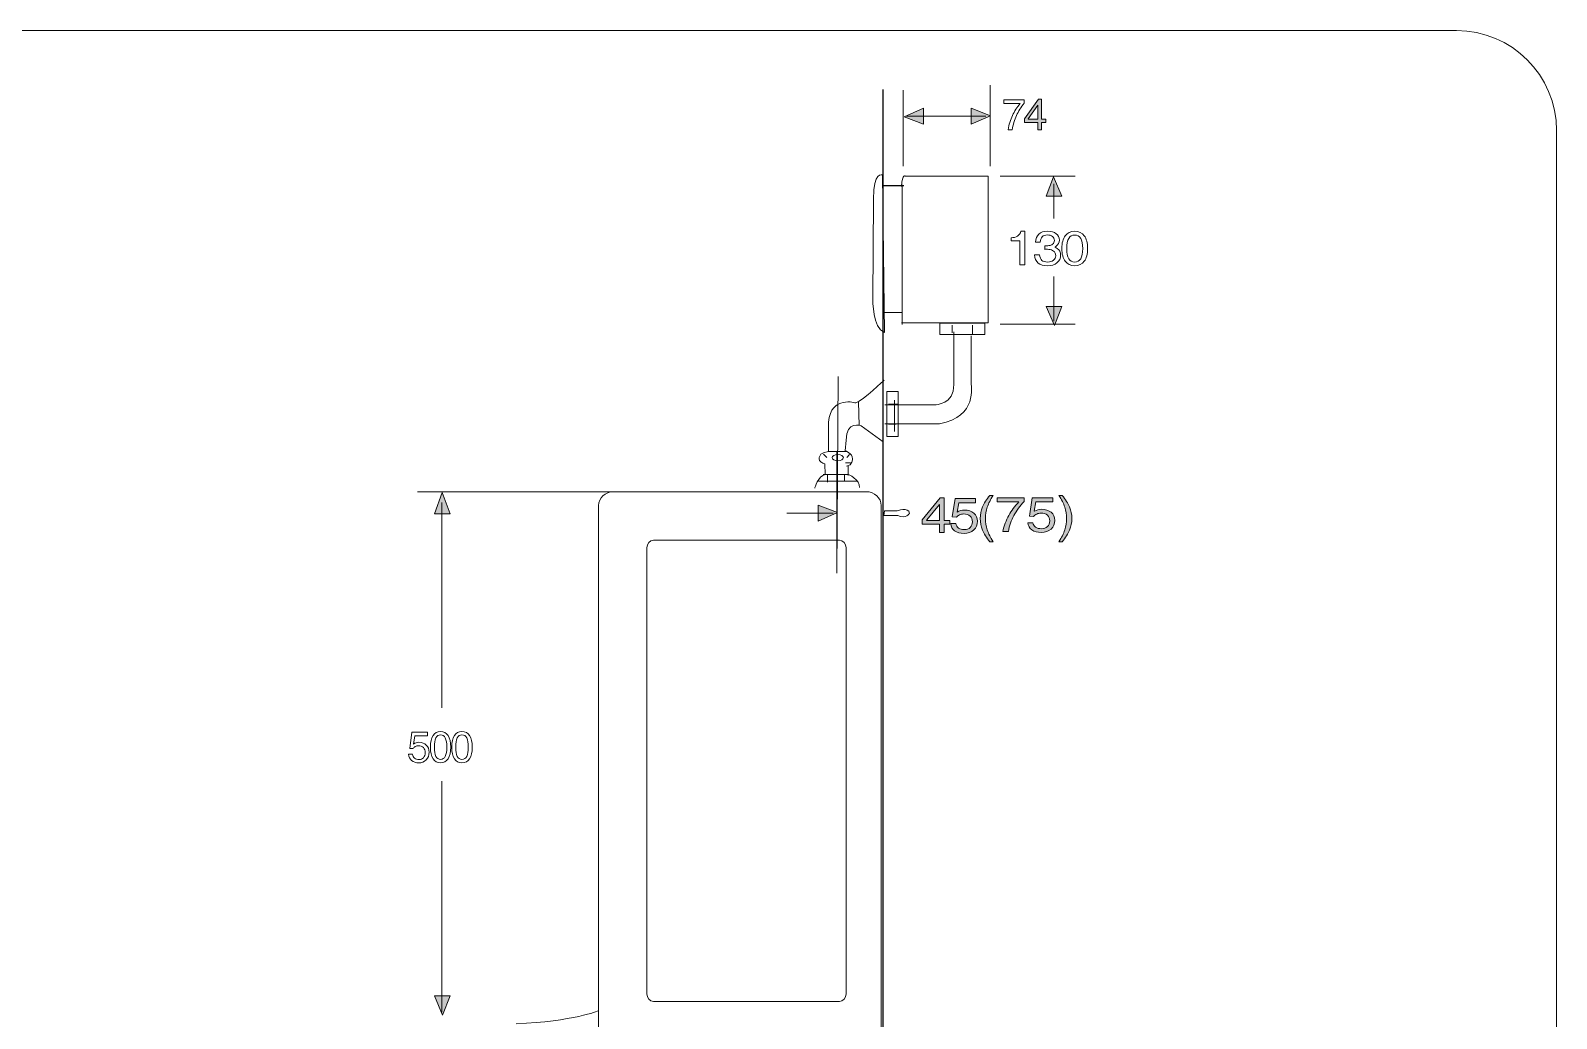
# Model space of a CAD drawing. Header units: millimetres. Extents: x 4305 to 4899, y 584 to 1004.
# Drawn here: x 4597.7 to 4735.4, y 727.6 to 816.8 of the extents above; entities that cross this region are included whole.
import ezdxf

# ---------------------------------------------------------------- set-up
doc = ezdxf.new("R2010")
doc.units = ezdxf.units.MM
doc.header["$LTSCALE"] = 0.1
doc.layers.add('레이어 1', color=7, linetype='Continuous')

msp = doc.modelspace()

# ---------------------------------------------------------------- hatches: boundary and pattern name
at = {"layer": '레이어 1'}
h = msp.add_hatch(color=3, dxfattribs=at)
h.dxf.hatch_style = 2
h.paths.add_polyline_path([(4688.61, 808.81), (4688.61, 810.07), (4687.75, 808.84), (4687.74, 808.81)])
h.paths.add_polyline_path([(4687.43, 808.52), (4687.43, 808.68), (4687.43, 808.84), (4688.67, 810.62), (4688.81, 810.62), (4688.95, 810.62), (4688.95, 808.81), (4689.33, 808.81), (4689.33, 808.52), (4688.95, 808.52), (4688.95, 807.85), (4688.61, 807.85), (4688.61, 808.52)])
h = msp.add_hatch(color=3, dxfattribs=at)
h.dxf.hatch_style = 2
h.paths.add_polyline_path([(4678.29, 809.79), (4676.55, 809.02), (4678.29, 808.35)])
h = msp.add_hatch(color=3, dxfattribs=at)
h.dxf.hatch_style = 2
h.paths.add_polyline_path([(4682.61, 808.35), (4684.34, 809.12), (4682.61, 809.79)])
h = msp.add_hatch(color=3, dxfattribs=at)
h.dxf.hatch_style = 2
h.paths.add_polyline_path([(4690.8, 801.87), (4690.03, 803.61), (4689.37, 801.87)])
h = msp.add_hatch(color=3, dxfattribs=at)
h.dxf.hatch_style = 2
h.paths.add_polyline_path([(4689.37, 791.9), (4690.13, 790.17), (4690.8, 791.9)])
h = msp.add_hatch(color=3, dxfattribs=at)
h.dxf.hatch_style = 2
h.paths.add_polyline_path([(4635.58, 773.17), (4634.16, 773.17), (4634.86, 775.1)])
h = msp.add_hatch(color=3, dxfattribs=at)
h.dxf.hatch_style = 2
h.paths.add_polyline_path([(4679.73, 772.59), (4679.73, 774.02), (4678.6, 772.63), (4678.57, 772.59)])
h.paths.add_polyline_path([(4678.17, 772.26), (4678.17, 772.45), (4678.17, 772.63), (4679.81, 774.63), (4679.99, 774.63), (4680.17, 774.63), (4680.17, 772.59), (4680.68, 772.59), (4680.68, 772.26), (4680.17, 772.26), (4680.17, 771.51), (4679.73, 771.51), (4679.73, 772.26)])
h = msp.add_hatch(color=3, dxfattribs=at)
h.dxf.hatch_style = 2
edge = h.paths.add_edge_path()
edge.add_spline(control_points=[(4683.18, 772.51), (4683.18, 772.19), (4683.07, 771.93), (4682.84, 771.73), (4682.61, 771.52), (4682.32, 771.42), (4681.97, 771.42), (4681.61, 771.42), (4681.33, 771.5), (4681.11, 771.65), (4680.9, 771.81), (4680.78, 772.03), (4680.76, 772.3), (4680.76, 772.3), (4681.22, 772.3), (4681.22, 772.3), (4681.24, 772.13), (4681.32, 771.99), (4681.46, 771.9), (4681.59, 771.81), (4681.77, 771.76), (4681.99, 771.76), (4682.21, 771.76), (4682.38, 771.82), (4682.52, 771.96), (4682.65, 772.09), (4682.72, 772.26), (4682.72, 772.46), (4682.72, 772.68), (4682.65, 772.85), (4682.51, 772.98), (4682.37, 773.11), (4682.17, 773.17), (4681.93, 773.17), (4681.8, 773.17), (4681.68, 773.14), (4681.55, 773.09), (4681.43, 773.03), (4681.34, 772.96), (4681.27, 772.88), (4681.27, 772.88), (4680.9, 772.9), (4680.9, 772.9), (4680.9, 772.9), (4681.16, 774.57), (4681.16, 774.57), (4681.16, 774.57), (4682.99, 774.57), (4682.99, 774.57), (4682.99, 774.57), (4682.99, 774.19), (4682.99, 774.19), (4682.99, 774.19), (4681.49, 774.19), (4681.49, 774.19), (4681.49, 774.19), (4681.33, 773.33), (4681.33, 773.33), (4681.33, 773.33), (4681.35, 773.34), (4681.35, 773.34), (4681.54, 773.46), (4681.75, 773.52), (4681.97, 773.52), (4682.34, 773.52), (4682.64, 773.43), (4682.85, 773.24), (4683.07, 773.06), (4683.18, 772.82), (4683.18, 772.51)], knot_values=[0, 0, 0, 0, 1, 1, 1, 2, 2, 2, 3, 3, 3, 4, 4, 4, 5, 5, 5, 6, 6, 6, 7, 7, 7, 8, 8, 8, 9, 9, 9, 10, 10, 10, 11, 11, 11, 12, 12, 12, 13, 13, 13, 14, 14, 14, 15, 15, 15, 16, 16, 16, 17, 17, 17, 18, 18, 18, 19, 19, 19, 20, 20, 20, 21, 21, 21, 22, 22, 22, 23, 23, 23, 23], degree=3, periodic=0)
h = msp.add_hatch(color=3, dxfattribs=at)
h.dxf.hatch_style = 2
edge = h.paths.add_edge_path()
edge.add_spline(control_points=[(4683.42, 772.76), (4683.42, 773.12), (4683.49, 773.47), (4683.63, 773.8), (4683.77, 774.14), (4683.98, 774.48), (4684.28, 774.85), (4684.28, 774.85), (4684.58, 774.85), (4684.58, 774.85), (4684.35, 774.47), (4684.17, 774.12), (4684.06, 773.79), (4683.95, 773.45), (4683.9, 773.11), (4683.9, 772.76), (4683.9, 772.41), (4683.95, 772.06), (4684.06, 771.73), (4684.17, 771.39), (4684.35, 771.04), (4684.58, 770.67), (4684.58, 770.67), (4684.28, 770.67), (4684.28, 770.67), (4683.98, 771.03), (4683.77, 771.38), (4683.63, 771.72), (4683.49, 772.05), (4683.42, 772.4), (4683.42, 772.76)], knot_values=[0, 0, 0, 0, 1, 1, 1, 2, 2, 2, 3, 3, 3, 4, 4, 4, 5, 5, 5, 6, 6, 6, 7, 7, 7, 8, 8, 8, 9, 9, 9, 10, 10, 10, 10], degree=3, periodic=0)
h = msp.add_hatch(color=3, dxfattribs=at)
h.dxf.hatch_style = 2
edge = h.paths.add_edge_path()
edge.add_spline(control_points=[(4685.46, 771.58), (4685.57, 772.11), (4685.75, 772.59), (4686, 773.04), (4686.23, 773.47), (4686.54, 773.88), (4686.92, 774.26), (4686.92, 774.26), (4684.95, 774.26), (4684.95, 774.26), (4684.95, 774.26), (4684.95, 774.64), (4684.95, 774.64), (4684.95, 774.64), (4687.39, 774.64), (4687.39, 774.64), (4687.39, 774.64), (4687.39, 774.47), (4687.39, 774.47), (4687.39, 774.47), (4687.39, 774.3), (4687.39, 774.3), (4687.01, 773.9), (4686.7, 773.47), (4686.46, 773.03), (4686.23, 772.59), (4686.06, 772.1), (4685.96, 771.58), (4685.96, 771.58), (4685.46, 771.58), (4685.46, 771.58)], knot_values=[0, 0, 0, 0, 1, 1, 1, 2, 2, 2, 3, 3, 3, 4, 4, 4, 5, 5, 5, 6, 6, 6, 7, 7, 7, 8, 8, 8, 9, 9, 9, 10, 10, 10, 10], degree=3, periodic=0)
h = msp.add_hatch(color=3, dxfattribs=at)
h.dxf.hatch_style = 2
edge = h.paths.add_edge_path()
edge.add_spline(control_points=[(4690.15, 772.59), (4690.15, 772.27), (4690.04, 772.01), (4689.81, 771.8), (4689.58, 771.6), (4689.29, 771.5), (4688.94, 771.5), (4688.58, 771.5), (4688.3, 771.58), (4688.08, 771.73), (4687.87, 771.89), (4687.75, 772.1), (4687.72, 772.38), (4687.72, 772.38), (4688.18, 772.38), (4688.18, 772.38), (4688.21, 772.2), (4688.29, 772.07), (4688.42, 771.98), (4688.56, 771.88), (4688.74, 771.84), (4688.96, 771.84), (4689.17, 771.84), (4689.35, 771.9), (4689.48, 772.03), (4689.62, 772.17), (4689.69, 772.33), (4689.69, 772.54), (4689.69, 772.76), (4689.62, 772.93), (4689.48, 773.06), (4689.33, 773.18), (4689.14, 773.25), (4688.9, 773.25), (4688.77, 773.25), (4688.64, 773.22), (4688.52, 773.16), (4688.4, 773.11), (4688.3, 773.04), (4688.24, 772.95), (4688.24, 772.95), (4687.87, 772.97), (4687.87, 772.97), (4687.87, 772.97), (4688.12, 774.64), (4688.12, 774.64), (4688.12, 774.64), (4689.96, 774.64), (4689.96, 774.64), (4689.96, 774.64), (4689.96, 774.26), (4689.96, 774.26), (4689.96, 774.26), (4688.45, 774.26), (4688.45, 774.26), (4688.45, 774.26), (4688.3, 773.41), (4688.3, 773.41), (4688.3, 773.41), (4688.32, 773.42), (4688.32, 773.42), (4688.51, 773.53), (4688.72, 773.59), (4688.93, 773.59), (4689.31, 773.59), (4689.6, 773.5), (4689.82, 773.32), (4690.04, 773.14), (4690.15, 772.9), (4690.15, 772.59)], knot_values=[0, 0, 0, 0, 1, 1, 1, 2, 2, 2, 3, 3, 3, 4, 4, 4, 5, 5, 5, 6, 6, 6, 7, 7, 7, 8, 8, 8, 9, 9, 9, 10, 10, 10, 11, 11, 11, 12, 12, 12, 13, 13, 13, 14, 14, 14, 15, 15, 15, 16, 16, 16, 17, 17, 17, 18, 18, 18, 19, 19, 19, 20, 20, 20, 21, 21, 21, 22, 22, 22, 23, 23, 23, 23], degree=3, periodic=0)
h = msp.add_hatch(color=3, dxfattribs=at)
h.dxf.hatch_style = 2
edge = h.paths.add_edge_path()
edge.add_spline(control_points=[(4691.69, 772.76), (4691.69, 772.4), (4691.62, 772.05), (4691.48, 771.72), (4691.34, 771.38), (4691.13, 771.03), (4690.83, 770.67), (4690.83, 770.67), (4690.53, 770.67), (4690.53, 770.67), (4690.77, 771.04), (4690.94, 771.39), (4691.05, 771.73), (4691.16, 772.06), (4691.21, 772.41), (4691.21, 772.76), (4691.21, 773.11), (4691.16, 773.46), (4691.05, 773.79), (4690.94, 774.12), (4690.77, 774.48), (4690.53, 774.85), (4690.53, 774.85), (4690.83, 774.85), (4690.83, 774.85), (4691.13, 774.48), (4691.34, 774.13), (4691.48, 773.8), (4691.62, 773.47), (4691.69, 773.12), (4691.69, 772.76)], knot_values=[0, 0, 0, 0, 1, 1, 1, 2, 2, 2, 3, 3, 3, 4, 4, 4, 5, 5, 5, 6, 6, 6, 7, 7, 7, 8, 8, 8, 9, 9, 9, 10, 10, 10, 10], degree=3, periodic=0)
h = msp.add_hatch(color=3, dxfattribs=at)
h.dxf.hatch_style = 2
h.paths.add_polyline_path([(4668.8, 772.53), (4670.53, 773.29), (4668.8, 773.96)])
h = msp.add_hatch(color=3, dxfattribs=at)
h.dxf.hatch_style = 2
h.paths.add_polyline_path([(4634.16, 729.67), (4635.58, 729.67), (4634.88, 727.92)])

# ---------------------------------------------------------------- linework, layer by layer
at = {"layer": '레이어 1', "lineweight": 25}
for p, q in [((4674.64, 811.5), (4674.64, 767.85)), ((4674.69, 802.82), (4676.52, 802.82)), ((4674.64, 767.85), (4674.64, 720.84))]:
    msp.add_line(p, q, dxfattribs=at)
at = {"layer": '레이어 1', "color": 3, "lineweight": 13}
for p, q in [((4676.47, 811.42), (4676.47, 804.55)), ((4676.78, 809.07), (4683.94, 809.07)), ((4685.22, 803.66), (4692, 803.66)), ((4690.08, 802.98), (4690.08, 799.83)), ((4690.08, 794.62), (4690.08, 790.57)), ((4685.22, 790.31), (4692, 790.31)), ((4632.63, 775.18), (4655.01, 775.18)), ((4665.95, 773.24), (4670.14, 773.24))]:
    msp.add_line(p, q, dxfattribs=at)
at = {"layer": '레이어 1', "color": 3, "lineweight": 15}
msp.add_line((4684.33, 811.87), (4684.33, 804.55), dxfattribs=at)
at = {"layer": '레이어 1', "color": 3, "lineweight": 0}
for p, q in [((4687.43, 808.84), (4688.67, 810.62)), ((4688.61, 810.07), (4687.75, 808.84)), ((4688.61, 808.81), (4688.61, 810.07)), ((4688.67, 810.62), (4688.81, 810.62)), ((4688.81, 810.62), (4688.95, 810.62)), ((4688.95, 810.62), (4688.95, 808.81)), ((4678.29, 809.79), (4676.55, 809.02)), ((4676.55, 809.02), (4678.29, 808.35)), ((4678.29, 808.35), (4678.29, 809.79)), ((4684.34, 809.12), (4682.61, 809.79)), ((4682.61, 809.79), (4682.61, 808.35)), ((4682.61, 808.35), (4684.34, 809.12)), ((4687.43, 808.68), (4687.43, 808.84)), ((4687.43, 808.52), (4687.43, 808.68)), ((4687.75, 808.84), (4687.74, 808.81)), ((4687.74, 808.81), (4688.61, 808.81)), ((4688.95, 808.81), (4689.33, 808.81)), ((4689.33, 808.81), (4689.33, 808.52)), ((4688.61, 808.52), (4687.43, 808.52)), ((4688.61, 807.85), (4688.61, 808.52)), ((4688.95, 807.85), (4688.61, 807.85)), ((4689.33, 808.52), (4688.95, 808.52)), ((4688.95, 808.52), (4688.95, 807.85)), ((4690.03, 803.61), (4689.37, 801.87)), ((4690.8, 801.87), (4690.03, 803.61)), ((4689.37, 801.87), (4690.8, 801.87)), ((4689.37, 791.9), (4690.13, 790.17)), ((4690.8, 791.9), (4689.37, 791.9)), ((4690.13, 790.17), (4690.8, 791.9)), ((4634.16, 773.17), (4634.86, 775.1)), ((4634.86, 775.1), (4635.58, 773.17)), ((4678.17, 772.63), (4679.81, 774.63)), ((4679.81, 774.63), (4679.99, 774.63)), ((4679.99, 774.63), (4680.17, 774.63)), ((4680.17, 774.63), (4680.17, 772.59)), ((4635.58, 773.17), (4634.16, 773.17)), ((4670.53, 773.29), (4668.8, 773.96)), ((4668.8, 773.96), (4668.8, 772.53)), ((4668.8, 772.53), (4670.53, 773.29)), ((4679.73, 774.02), (4678.6, 772.63)), ((4679.73, 772.59), (4679.73, 774.02)), ((4679.73, 772.26), (4678.17, 772.26)), ((4678.6, 772.63), (4678.57, 772.59)), ((4678.57, 772.59), (4679.73, 772.59)), ((4679.73, 771.51), (4679.73, 772.26)), ((4680.17, 771.51), (4679.73, 771.51)), ((4680.17, 772.59), (4680.68, 772.59)), ((4680.68, 772.26), (4680.17, 772.26)), ((4680.17, 772.26), (4680.17, 771.51)), ((4680.68, 772.59), (4680.68, 772.26)), ((4634.16, 729.67), (4635.58, 729.67)), ((4634.88, 727.92), (4634.16, 729.67)), ((4635.58, 729.67), (4634.88, 727.92))]:
    msp.add_line(p, q, dxfattribs=at)
at = {"layer": '레이어 1', "lineweight": 9}
for p, q in [((4676.37, 802.87), (4676.37, 790.26)), ((4679.77, 789.36), (4679.77, 790.39)), ((4679.77, 790.39), (4683.83, 790.39)), ((4683.83, 789.36), (4679.77, 789.36)), ((4680.9, 790.22), (4680.9, 789.53)), ((4682.71, 790.22), (4682.71, 789.36)), ((4683.83, 790.39), (4683.83, 789.36)), ((4674.98, 780.15), (4674.98, 784.22)), ((4674.98, 784.22), (4676.01, 784.22)), ((4676.01, 784.22), (4676.01, 780.15)), ((4675.15, 783.09), (4676.01, 783.09)), ((4675.68, 783.44), (4675.68, 780.62)), ((4675.15, 781.28), (4675.84, 781.28)), ((4676.01, 780.15), (4674.98, 780.15))]:
    msp.add_line(p, q, dxfattribs=at)
at = {"layer": '레이어 1', "lineweight": 13}
for p, q in [((4674.79, 791.35), (4676.32, 791.35)), ((4672.44, 783.3), (4672.49, 781.16)), ((4671.5, 777.55), (4671.5, 776.64))]:
    msp.add_line(p, q, dxfattribs=at)
at = {"layer": '레이어 1', "color": 1, "lineweight": 5}
msp.add_line((4670.6, 785.57), (4670.48, 767.82), dxfattribs=at)
at = {"layer": '레이어 1', "lineweight": 0}
for p, q in [((4674.98, 780.15), (4674.98, 784.22)), ((4674.98, 784.22), (4676.01, 784.22)), ((4676.01, 784.22), (4676.01, 780.15)), ((4676.01, 780.15), (4674.98, 780.15)), ((4678.17, 772.45), (4678.17, 772.63)), ((4678.17, 772.26), (4678.17, 772.45))]:
    msp.add_line(p, q, dxfattribs=at)
at = {"layer": '레이어 1', "lineweight": 5}
for p, q in [((4669.27, 778.58), (4669.59, 778.26)), ((4669.71, 778.82), (4671.35, 778.82)), ((4671.63, 778.53), (4671.37, 778.28)), ((4671.72, 777.8), (4671.26, 777.8)), ((4668.81, 776.13), (4672.27, 776.13)), ((4671.5, 776.73), (4669.24, 776.73)), ((4669.64, 776.73), (4669.64, 776.04)), ((4671.17, 776.69), (4671.17, 776.09))]:
    msp.add_line(p, q, dxfattribs=at)
at = {"layer": '레이어 1', "color": 3, "lineweight": 5}
for p, q in [((4670.48, 767.82), (4670.48, 778.79)), ((4634.83, 749.04), (4634.83, 728.2))]:
    msp.add_line(p, q, dxfattribs=at)
at = {"layer": '레이어 1', "color": 3, "lineweight": 9}
msp.add_line((4634.83, 774.21), (4634.83, 755.67), dxfattribs=at)
at = {"layer": '레이어 1', "lineweight": 18}
msp.add_open_spline([(4442.36, 807.78), (4442.36, 812.77), (4446.4, 816.81), (4451.39, 816.81), (4451.39, 816.81), (4726.41, 816.81), (4726.41, 816.81), (4731.39, 816.81), (4735.44, 812.77), (4735.44, 807.78)], degree=3, knots=[4, 4, 4, 4, 5, 5, 5, 6, 6, 6, 7, 7, 7, 7], dxfattribs=at)
at = {"layer": '레이어 1', "color": 3, "lineweight": 0}
for points in [[(4685.54, 810.22), (4685.54, 810.22), (4685.54, 810.56), (4685.54, 810.56)], [(4685.54, 810.56), (4685.54, 810.56), (4687.4, 810.56), (4687.4, 810.56)], [(4687.03, 810.22), (4687.03, 810.22), (4685.54, 810.22), (4685.54, 810.22)], [(4686.33, 809.14), (4686.51, 809.52), (4686.75, 809.88), (4687.03, 810.22)], [(4687.4, 810.25), (4687.1, 809.9), (4686.87, 809.52), (4686.69, 809.13)], [(4687.4, 810.56), (4687.4, 810.56), (4687.4, 810.41), (4687.4, 810.41)], [(4687.4, 810.41), (4687.4, 810.41), (4687.4, 810.25), (4687.4, 810.25)], [(4685.93, 807.85), (4686.01, 808.32), (4686.15, 808.74), (4686.33, 809.14)], [(4686.69, 809.13), (4686.51, 808.74), (4686.38, 808.31), (4686.3, 807.85)], [(4686.3, 807.85), (4686.3, 807.85), (4685.93, 807.85), (4685.93, 807.85)], [(4686.21, 798.11), (4686.44, 798.1), (4686.63, 798.15), (4686.78, 798.24)], [(4686.21, 797.81), (4686.21, 797.81), (4686.21, 798.11), (4686.21, 798.11)], [(4687, 797.81), (4687, 797.81), (4686.21, 797.81), (4686.21, 797.81)], [(4686.78, 798.24), (4686.93, 798.34), (4687.03, 798.49), (4687.1, 798.69)], [(4687, 795.65), (4687, 795.65), (4687, 797.81), (4687, 797.81)], [(4687.1, 798.69), (4687.1, 798.69), (4687.45, 798.69), (4687.45, 798.69)], [(4687.45, 798.69), (4687.45, 798.69), (4687.45, 795.65), (4687.45, 795.65)], [(4688.83, 797.69), (4688.83, 797.69), (4688.42, 797.69), (4688.42, 797.69)], [(4689.62, 797.39), (4689.76, 797.4), (4689.87, 797.44), (4689.95, 797.51)], [(4689.95, 797.51), (4690.06, 797.59), (4690.12, 797.71), (4690.12, 797.87)], [(4691.41, 798.05), (4691.3, 797.84), (4691.23, 797.54), (4691.23, 797.13)], [(4688.65, 795.82), (4688.45, 795.98), (4688.35, 796.23), (4688.33, 796.56)], [(4688.33, 796.56), (4688.33, 796.56), (4688.78, 796.56), (4688.78, 796.56)], [(4688.78, 796.56), (4688.8, 796.33), (4688.87, 796.16), (4688.99, 796.06)], [(4689.24, 797.05), (4689.24, 797.05), (4689.24, 797.38), (4689.24, 797.38)], [(4690.04, 796.9), (4689.93, 796.99), (4689.79, 797.04), (4689.62, 797.05)], [(4690.27, 797.33), (4690.23, 797.31), (4690.19, 797.28), (4690.15, 797.26)], [(4690.15, 797.26), (4690.23, 797.23), (4690.3, 797.19), (4690.36, 797.14)], [(4691.23, 797.13), (4691.23, 796.72), (4691.3, 796.42), (4691.41, 796.21)], [(4692.49, 796.21), (4692.61, 796.42), (4692.67, 796.72), (4692.67, 797.13)], [(4687.23, 795.65), (4687.23, 795.65), (4687, 795.65), (4687, 795.65)], [(4687.45, 795.65), (4687.45, 795.65), (4687.23, 795.65), (4687.23, 795.65)], [(4680.9, 772.9), (4680.9, 772.9), (4681.16, 774.57), (4681.16, 774.57)], [(4681.16, 774.57), (4681.16, 774.57), (4682.99, 774.57), (4682.99, 774.57)], [(4681.49, 774.19), (4681.49, 774.19), (4681.33, 773.33), (4681.33, 773.33)], [(4682.99, 774.19), (4682.99, 774.19), (4681.49, 774.19), (4681.49, 774.19)], [(4682.99, 774.57), (4682.99, 774.57), (4682.99, 774.19), (4682.99, 774.19)], [(4683.63, 773.8), (4683.77, 774.14), (4683.98, 774.48), (4684.28, 774.85)], [(4684.58, 774.85), (4684.35, 774.47), (4684.17, 774.12), (4684.06, 773.79)], [(4684.28, 774.85), (4684.28, 774.85), (4684.58, 774.85), (4684.58, 774.85)], [(4684.95, 774.26), (4684.95, 774.26), (4684.95, 774.64), (4684.95, 774.64)], [(4684.95, 774.64), (4684.95, 774.64), (4687.39, 774.64), (4687.39, 774.64)], [(4686.92, 774.26), (4686.92, 774.26), (4684.95, 774.26), (4684.95, 774.26)], [(4686, 773.04), (4686.23, 773.47), (4686.54, 773.88), (4686.92, 774.26)], [(4687.39, 774.3), (4687.01, 773.9), (4686.7, 773.47), (4686.46, 773.03)], [(4687.39, 774.64), (4687.39, 774.64), (4687.39, 774.47), (4687.39, 774.47)], [(4687.39, 774.47), (4687.39, 774.47), (4687.39, 774.3), (4687.39, 774.3)], [(4687.87, 772.97), (4687.87, 772.97), (4688.12, 774.64), (4688.12, 774.64)], [(4688.12, 774.64), (4688.12, 774.64), (4689.96, 774.64), (4689.96, 774.64)], [(4688.45, 774.26), (4688.45, 774.26), (4688.3, 773.41), (4688.3, 773.41)], [(4689.96, 774.26), (4689.96, 774.26), (4688.45, 774.26), (4688.45, 774.26)], [(4689.96, 774.64), (4689.96, 774.64), (4689.96, 774.26), (4689.96, 774.26)], [(4691.05, 773.79), (4690.94, 774.12), (4690.77, 774.48), (4690.53, 774.85)], [(4690.53, 774.85), (4690.53, 774.85), (4690.83, 774.85), (4690.83, 774.85)], [(4690.83, 774.85), (4691.13, 774.48), (4691.34, 774.13), (4691.48, 773.8)], [(4681.27, 772.88), (4681.27, 772.88), (4680.9, 772.9), (4680.9, 772.9)], [(4681.55, 773.09), (4681.43, 773.03), (4681.34, 772.96), (4681.27, 772.88)], [(4681.33, 773.33), (4681.33, 773.33), (4681.35, 773.34), (4681.35, 773.34)], [(4682.85, 773.24), (4683.07, 773.06), (4683.18, 772.82), (4683.18, 772.51)], [(4683.42, 772.76), (4683.42, 773.12), (4683.49, 773.47), (4683.63, 773.8)], [(4683.63, 771.72), (4683.49, 772.05), (4683.42, 772.4), (4683.42, 772.76)], [(4685.46, 771.58), (4685.57, 772.11), (4685.75, 772.59), (4686, 773.04)], [(4686.46, 773.03), (4686.23, 772.59), (4686.06, 772.1), (4685.96, 771.58)], [(4688.24, 772.95), (4688.24, 772.95), (4687.87, 772.97), (4687.87, 772.97)], [(4688.52, 773.16), (4688.4, 773.11), (4688.3, 773.04), (4688.24, 772.95)], [(4688.3, 773.41), (4688.3, 773.41), (4688.32, 773.42), (4688.32, 773.42)], [(4689.82, 773.32), (4690.04, 773.14), (4690.15, 772.9), (4690.15, 772.59)], [(4691.48, 773.8), (4691.62, 773.47), (4691.69, 773.12), (4691.69, 772.76)], [(4691.69, 772.76), (4691.69, 772.4), (4691.62, 772.05), (4691.48, 771.72)], [(4681.11, 771.65), (4680.9, 771.81), (4680.78, 772.03), (4680.76, 772.3)], [(4680.76, 772.3), (4680.76, 772.3), (4681.22, 772.3), (4681.22, 772.3)], [(4681.22, 772.3), (4681.24, 772.13), (4681.32, 771.99), (4681.46, 771.9)], [(4683.18, 772.51), (4683.18, 772.19), (4683.07, 771.93), (4682.84, 771.73)], [(4684.28, 770.67), (4683.98, 771.03), (4683.77, 771.38), (4683.63, 771.72)], [(4684.06, 771.73), (4684.17, 771.39), (4684.35, 771.04), (4684.58, 770.67)], [(4685.96, 771.58), (4685.96, 771.58), (4685.46, 771.58), (4685.46, 771.58)], [(4688.08, 771.73), (4687.87, 771.89), (4687.75, 772.1), (4687.72, 772.38)], [(4687.72, 772.38), (4687.72, 772.38), (4688.18, 772.38), (4688.18, 772.38)], [(4688.18, 772.38), (4688.21, 772.2), (4688.29, 772.07), (4688.42, 771.98)], [(4690.15, 772.59), (4690.15, 772.27), (4690.04, 772.01), (4689.81, 771.8)], [(4690.53, 770.67), (4690.77, 771.04), (4690.94, 771.39), (4691.05, 771.73)], [(4691.48, 771.72), (4691.34, 771.38), (4691.13, 771.03), (4690.83, 770.67)], [(4684.58, 770.67), (4684.58, 770.67), (4684.28, 770.67), (4684.28, 770.67)], [(4690.83, 770.67), (4690.83, 770.67), (4690.53, 770.67), (4690.53, 770.67)], [(4631.94, 752.01), (4631.94, 752.01), (4632.13, 753.48), (4632.13, 753.48)], [(4632.13, 753.48), (4632.13, 753.48), (4633.53, 753.48), (4633.53, 753.48)], [(4633.53, 753.48), (4633.53, 753.48), (4633.53, 753.15), (4633.53, 753.15)], [(4632.38, 753.15), (4632.38, 753.15), (4632.27, 752.39), (4632.27, 752.39)], [(4632.27, 752.39), (4632.27, 752.39), (4632.28, 752.4), (4632.28, 752.4)], [(4633.53, 753.15), (4633.53, 753.15), (4632.38, 753.15), (4632.38, 753.15)], [(4633.42, 752.31), (4633.59, 752.15), (4633.67, 751.94), (4633.67, 751.67)], [(4635.27, 752.12), (4635.27, 752.49), (4635.22, 752.77), (4635.13, 752.95)], [(4635.13, 751.29), (4635.22, 751.48), (4635.27, 751.75), (4635.27, 752.12)], [(4636.22, 752.95), (4636.13, 752.77), (4636.08, 752.49), (4636.08, 752.12)], [(4636.08, 752.12), (4636.08, 751.75), (4636.13, 751.48), (4636.22, 751.29)], [(4637.07, 751.29), (4637.16, 751.48), (4637.21, 751.75), (4637.21, 752.12)], [(4631.83, 751.48), (4631.83, 751.48), (4632.18, 751.48), (4632.18, 751.48)], [(4632.22, 751.99), (4632.22, 751.99), (4631.94, 752.01), (4631.94, 752.01)], [(4632.18, 751.48), (4632.2, 751.33), (4632.26, 751.21), (4632.36, 751.13)], [(4633.67, 751.67), (4633.67, 751.38), (4633.59, 751.15), (4633.41, 750.97)]]:
    msp.add_open_spline(points, degree=3, dxfattribs=at)
at = {"layer": '레이어 1', "lineweight": 18}
for points in [[(4735.44, 807.78), (4735.44, 807.78), (4735.44, 677.14), (4735.44, 677.14)], [(4676.67, 803.66), (4676.67, 803.66), (4676.37, 803.96), (4676.32, 802.72)], [(4684.13, 803.66), (4684.13, 803.66), (4676.67, 803.66), (4676.67, 803.66)], [(4684.13, 790.41), (4684.13, 790.41), (4684.13, 803.66), (4684.13, 803.66)], [(4676.32, 790.41), (4676.32, 790.41), (4684.13, 790.41), (4684.13, 790.41)]]:
    msp.add_open_spline(points, degree=3, dxfattribs=at)
at = {"layer": '레이어 1', "lineweight": 0}
for points in [[(4674.6, 803.76), (4674.6, 803.76), (4673.76, 804.16), (4673.8, 801.58)], [(4674.77, 789.56), (4674.77, 789.56), (4674.6, 803.76), (4674.6, 803.76)], [(4673.8, 801.58), (4673.8, 801.58), (4673.72, 792.54), (4673.72, 792.54)], [(4673.72, 792.54), (4673.72, 792.54), (4673.72, 789.91), (4674.77, 789.56)], [(4674.72, 773.03), (4674.72, 773.03), (4674.77, 773.44), (4674.77, 773.44)], [(4675.97, 773.03), (4675.97, 773.03), (4674.72, 773.03), (4674.72, 773.03)], [(4674.77, 773.44), (4674.77, 773.44), (4675.88, 773.44), (4675.88, 773.44)], [(4675.88, 773.44), (4675.88, 773.44), (4676.99, 773.86), (4677.03, 773.22)], [(4677.03, 773.22), (4677.03, 773.22), (4676.75, 772.71), (4675.97, 773.03)]]:
    msp.add_open_spline(points, degree=3, dxfattribs=at)
at = {"layer": '레이어 1', "color": 3, "lineweight": 0}
for points, knots in [([(4688.42, 797.69), (4688.42, 798.01), (4688.52, 798.26), (4688.7, 798.43), (4688.89, 798.6), (4689.15, 798.69), (4689.49, 798.69), (4689.82, 798.69), (4690.08, 798.62), (4690.27, 798.47), (4690.47, 798.33), (4690.57, 798.14), (4690.57, 797.9), (4690.57, 797.67), (4690.47, 797.48), (4690.27, 797.33)], [5, 5, 5, 5, 6, 6, 6, 7, 7, 7, 8, 8, 8, 9, 9, 9, 10, 10, 10, 10]), ([(4690.12, 797.87), (4690.12, 798.01), (4690.06, 798.13), (4689.94, 798.22), (4689.82, 798.31), (4689.66, 798.36), (4689.47, 798.36), (4689.27, 798.36), (4689.12, 798.3), (4689.01, 798.19), (4688.9, 798.08), (4688.84, 797.91), (4688.83, 797.69)], [0, 0, 0, 0, 1, 1, 1, 2, 2, 2, 3, 3, 3, 4, 4, 4, 4]), ([(4691.09, 795.98), (4690.89, 796.25), (4690.79, 796.63), (4690.79, 797.13), (4690.79, 797.63), (4690.89, 798.01), (4691.09, 798.28)], [0, 0, 0, 0, 1, 1, 1, 2, 2, 2, 2]), ([(4691.09, 798.28), (4691.29, 798.55), (4691.58, 798.69), (4691.95, 798.69), (4692.32, 798.69), (4692.61, 798.55), (4692.81, 798.28)], [2, 2, 2, 2, 3, 3, 3, 4, 4, 4, 4]), ([(4692.67, 797.13), (4692.67, 797.54), (4692.61, 797.84), (4692.49, 798.05), (4692.37, 798.25), (4692.19, 798.35), (4691.95, 798.35), (4691.71, 798.35), (4691.53, 798.25), (4691.41, 798.05)], [1, 1, 1, 1, 2, 2, 2, 3, 3, 3, 4, 4, 4, 4]), ([(4692.81, 798.28), (4693.01, 798.01), (4693.11, 797.63), (4693.11, 797.13), (4693.11, 796.63), (4693.01, 796.25), (4692.81, 795.98)], [4, 4, 4, 4, 5, 5, 5, 6, 6, 6, 6]), ([(4689.24, 797.38), (4689.28, 797.38), (4689.33, 797.37), (4689.4, 797.37), (4689.48, 797.37), (4689.55, 797.38), (4689.62, 797.39)], [27, 27, 27, 27, 28, 28, 28, 29, 29, 29, 29]), ([(4689.62, 797.05), (4689.54, 797.06), (4689.46, 797.06), (4689.39, 797.06), (4689.32, 797.06), (4689.27, 797.06), (4689.24, 797.05)], [24, 24, 24, 24, 25, 25, 25, 26, 26, 26, 26]), ([(4690.04, 796.07), (4690.17, 796.18), (4690.24, 796.31), (4690.24, 796.48), (4690.24, 796.66), (4690.17, 796.8), (4690.04, 796.9)], [21, 21, 21, 21, 22, 22, 22, 23, 23, 23, 23]), ([(4690.36, 797.14), (4690.58, 796.99), (4690.68, 796.79), (4690.68, 796.54), (4690.68, 796.26), (4690.57, 796.02), (4690.35, 795.84)], [12, 12, 12, 12, 13, 13, 13, 14, 14, 14, 14]), ([(4691.41, 796.21), (4691.53, 796.01), (4691.71, 795.91), (4691.95, 795.91), (4692.19, 795.91), (4692.37, 796.01), (4692.49, 796.21)], [6, 6, 6, 6, 7, 7, 7, 8, 8, 8, 8]), ([(4690.35, 795.84), (4690.13, 795.66), (4689.85, 795.57), (4689.51, 795.57), (4689.13, 795.57), (4688.84, 795.65), (4688.65, 795.82)], [14, 14, 14, 14, 15, 15, 15, 16, 16, 16, 16]), ([(4688.99, 796.06), (4689.1, 795.96), (4689.28, 795.91), (4689.52, 795.91), (4689.73, 795.91), (4689.9, 795.96), (4690.04, 796.07)], [19, 19, 19, 19, 20, 20, 20, 21, 21, 21, 21]), ([(4692.81, 795.98), (4692.61, 795.71), (4692.32, 795.57), (4691.95, 795.57), (4691.58, 795.57), (4691.29, 795.71), (4691.09, 795.98)], [6, 6, 6, 6, 7, 7, 7, 8, 8, 8, 8]), ([(4681.35, 773.34), (4681.54, 773.46), (4681.75, 773.52), (4681.97, 773.52), (4682.34, 773.52), (4682.64, 773.43), (4682.85, 773.24)], [20, 20, 20, 20, 21, 21, 21, 22, 22, 22, 22]), ([(4681.46, 771.9), (4681.59, 771.81), (4681.77, 771.76), (4681.99, 771.76), (4682.21, 771.76), (4682.38, 771.82), (4682.52, 771.96), (4682.65, 772.09), (4682.72, 772.26), (4682.72, 772.46), (4682.72, 772.68), (4682.65, 772.85), (4682.51, 772.98), (4682.37, 773.11), (4682.17, 773.17), (4681.93, 773.17), (4681.8, 773.17), (4681.68, 773.14), (4681.55, 773.09)], [6, 6, 6, 6, 7, 7, 7, 8, 8, 8, 9, 9, 9, 10, 10, 10, 11, 11, 11, 12, 12, 12, 12]), ([(4684.06, 773.79), (4683.95, 773.45), (4683.9, 773.11), (4683.9, 772.76), (4683.9, 772.41), (4683.95, 772.06), (4684.06, 771.73)], [4, 4, 4, 4, 5, 5, 5, 6, 6, 6, 6]), ([(4688.32, 773.42), (4688.51, 773.53), (4688.72, 773.59), (4688.93, 773.59), (4689.31, 773.59), (4689.6, 773.5), (4689.82, 773.32)], [20, 20, 20, 20, 21, 21, 21, 22, 22, 22, 22]), ([(4688.42, 771.98), (4688.56, 771.88), (4688.74, 771.84), (4688.96, 771.84), (4689.17, 771.84), (4689.35, 771.9), (4689.48, 772.03), (4689.62, 772.17), (4689.69, 772.33), (4689.69, 772.54), (4689.69, 772.76), (4689.62, 772.93), (4689.48, 773.06)], [6, 6, 6, 6, 7, 7, 7, 8, 8, 8, 9, 9, 9, 10, 10, 10, 10]), ([(4689.48, 773.06), (4689.33, 773.18), (4689.14, 773.25), (4688.9, 773.25), (4688.77, 773.25), (4688.64, 773.22), (4688.52, 773.16)], [10, 10, 10, 10, 11, 11, 11, 12, 12, 12, 12]), ([(4691.05, 771.73), (4691.16, 772.06), (4691.21, 772.41), (4691.21, 772.76), (4691.21, 773.11), (4691.16, 773.46), (4691.05, 773.79)], [4, 4, 4, 4, 5, 5, 5, 6, 6, 6, 6]), ([(4682.84, 771.73), (4682.61, 771.52), (4682.32, 771.42), (4681.97, 771.42), (4681.61, 771.42), (4681.33, 771.5), (4681.11, 771.65)], [1, 1, 1, 1, 2, 2, 2, 3, 3, 3, 3]), ([(4689.81, 771.8), (4689.58, 771.6), (4689.29, 771.5), (4688.94, 771.5), (4688.58, 771.5), (4688.3, 771.58), (4688.08, 771.73)], [1, 1, 1, 1, 2, 2, 2, 3, 3, 3, 3]), ([(4634.03, 753.17), (4634.19, 753.42), (4634.41, 753.54), (4634.71, 753.54), (4635, 753.54), (4635.23, 753.42), (4635.39, 753.17), (4635.55, 752.93), (4635.63, 752.58), (4635.63, 752.12), (4635.63, 751.67), (4635.55, 751.32), (4635.39, 751.07), (4635.23, 750.83), (4635, 750.7), (4634.71, 750.7), (4634.41, 750.7), (4634.19, 750.83), (4634.03, 751.07)], [2, 2, 2, 2, 3, 3, 3, 4, 4, 4, 5, 5, 5, 6, 6, 6, 7, 7, 7, 8, 8, 8, 8]), ([(4635.96, 753.17), (4636.12, 753.42), (4636.35, 753.54), (4636.64, 753.54), (4636.94, 753.54), (4637.17, 753.42), (4637.33, 753.17), (4637.49, 752.93), (4637.57, 752.58), (4637.57, 752.12), (4637.57, 751.67), (4637.49, 751.32), (4637.33, 751.07), (4637.17, 750.83), (4636.94, 750.7), (4636.64, 750.7), (4636.35, 750.7), (4636.12, 750.83), (4635.96, 751.07)], [2, 2, 2, 2, 3, 3, 3, 4, 4, 4, 5, 5, 5, 6, 6, 6, 7, 7, 7, 8, 8, 8, 8]), ([(4633.16, 752.08), (4633.05, 752.19), (4632.9, 752.25), (4632.72, 752.25), (4632.62, 752.25), (4632.53, 752.22), (4632.43, 752.17), (4632.34, 752.12), (4632.27, 752.06), (4632.22, 751.99)], [10, 10, 10, 10, 11, 11, 11, 12, 12, 12, 13, 13, 13, 13]), ([(4632.28, 752.4), (4632.43, 752.5), (4632.58, 752.56), (4632.75, 752.56), (4633.03, 752.56), (4633.26, 752.47), (4633.42, 752.31)], [20, 20, 20, 20, 21, 21, 21, 22, 22, 22, 22]), ([(4633.16, 751.17), (4633.27, 751.29), (4633.32, 751.44), (4633.32, 751.62), (4633.32, 751.81), (4633.26, 751.96), (4633.16, 752.08)], [8, 8, 8, 8, 9, 9, 9, 10, 10, 10, 10]), ([(4634.03, 751.07), (4633.87, 751.32), (4633.79, 751.67), (4633.79, 752.12), (4633.79, 752.58), (4633.87, 752.93), (4634.03, 753.17)], [0, 0, 0, 0, 1, 1, 1, 2, 2, 2, 2]), ([(4635.13, 752.95), (4635.04, 753.14), (4634.9, 753.23), (4634.71, 753.23), (4634.52, 753.23), (4634.38, 753.14), (4634.29, 752.95), (4634.2, 752.77), (4634.15, 752.49), (4634.15, 752.12)], [2, 2, 2, 2, 3, 3, 3, 4, 4, 4, 5, 5, 5, 5]), ([(4634.15, 752.12), (4634.15, 751.75), (4634.2, 751.48), (4634.29, 751.29), (4634.38, 751.11), (4634.52, 751.01), (4634.71, 751.01), (4634.9, 751.01), (4635.04, 751.11), (4635.13, 751.29)], [5, 5, 5, 5, 6, 6, 6, 7, 7, 7, 8, 8, 8, 8]), ([(4635.96, 751.07), (4635.8, 751.32), (4635.72, 751.67), (4635.72, 752.12), (4635.72, 752.58), (4635.8, 752.93), (4635.96, 753.17)], [0, 0, 0, 0, 1, 1, 1, 2, 2, 2, 2]), ([(4637.21, 752.12), (4637.21, 752.49), (4637.16, 752.77), (4637.07, 752.95), (4636.97, 753.14), (4636.83, 753.23), (4636.64, 753.23), (4636.46, 753.23), (4636.32, 753.14), (4636.22, 752.95)], [1, 1, 1, 1, 2, 2, 2, 3, 3, 3, 4, 4, 4, 4]), ([(4633.41, 750.97), (4633.24, 750.79), (4633.02, 750.7), (4632.75, 750.7), (4632.48, 750.7), (4632.26, 750.77), (4632.1, 750.91), (4631.94, 751.05), (4631.85, 751.24), (4631.83, 751.48)], [1, 1, 1, 1, 2, 2, 2, 3, 3, 3, 4, 4, 4, 4]), ([(4632.36, 751.13), (4632.46, 751.04), (4632.6, 751), (4632.77, 751), (4632.93, 751), (4633.06, 751.06), (4633.16, 751.17)], [6, 6, 6, 6, 7, 7, 7, 8, 8, 8, 8]), ([(4636.22, 751.29), (4636.32, 751.11), (4636.46, 751.01), (4636.64, 751.01), (4636.83, 751.01), (4636.97, 751.11), (4637.07, 751.29)], [6, 6, 6, 6, 7, 7, 7, 8, 8, 8, 8])]:
    msp.add_open_spline(points, degree=3, knots=knots, dxfattribs=at)
at = {"layer": '레이어 1', "lineweight": 9}
for points in [[(4681.03, 784.85), (4681.03, 784.85), (4681.03, 789.6), (4681.03, 789.6)], [(4682.6, 784.85), (4682.6, 784.85), (4682.6, 789.26), (4682.6, 789.26)], [(4679.36, 783.03), (4679.36, 783.03), (4681.11, 783.06), (4681.03, 784.85)], [(4679.76, 781.32), (4683.2, 781.91), (4682.6, 784.85), (4682.6, 784.85)], [(4674.81, 783.03), (4674.81, 783.03), (4679.36, 783.03), (4679.36, 783.03)], [(4674.81, 781.32), (4674.81, 781.32), (4679.76, 781.32), (4679.76, 781.32)]]:
    msp.add_open_spline(points, degree=3, dxfattribs=at)
at = {"layer": '레이어 1', "lineweight": 13}
for points in [[(4674.74, 785.25), (4674.74, 785.25), (4672.88, 783.46), (4672.2, 783.19)], [(4672.2, 783.19), (4672.2, 783.19), (4669.95, 783.9), (4669.73, 781.47)], [(4669.73, 781.47), (4669.73, 781.47), (4669.73, 778.8), (4669.73, 778.8)], [(4671.31, 779.82), (4671.31, 781.61), (4672.68, 781.13), (4672.68, 781.13)], [(4672.68, 781.13), (4672.68, 781.13), (4674.67, 779.69), (4674.67, 779.69)], [(4671.24, 778.87), (4671.24, 778.87), (4671.31, 779.82), (4671.31, 779.82)], [(4668.91, 778.32), (4668.91, 778.32), (4668.8, 778.05), (4669.06, 777.85)], [(4669.73, 778.8), (4669.73, 778.8), (4668.91, 778.73), (4668.91, 778.32)], [(4671.88, 778.14), (4671.91, 778.64), (4671.24, 778.87), (4671.24, 778.87)], [(4669.06, 777.85), (4669.14, 777.79), (4669.25, 777.73), (4669.38, 777.7)], [(4669.38, 777.7), (4669.38, 777.7), (4669.44, 776.74), (4669.44, 776.74)], [(4671.35, 777.49), (4671.94, 777.55), (4671.88, 778.14), (4671.88, 778.14)], [(4669.44, 776.74), (4668.76, 776.6), (4668.49, 775.5), (4668.49, 775.5)], [(4671.47, 776.76), (4671.47, 776.76), (4672.59, 776.29), (4672.53, 775.55)], [(4648.97, 773.92), (4648.97, 774.61), (4649.58, 775.18), (4650.32, 775.18)], [(4650.32, 775.18), (4650.32, 775.18), (4673.14, 775.18), (4673.14, 775.18)], [(4673.14, 775.18), (4673.88, 775.18), (4674.48, 774.61), (4674.48, 773.92)], [(4648.97, 726.52), (4648.97, 726.52), (4648.97, 773.92), (4648.97, 773.92)], [(4674.48, 773.92), (4674.48, 773.92), (4674.48, 726.52), (4674.48, 726.52)], [(4653.33, 770.12), (4653.33, 770.5), (4653.6, 770.8), (4653.93, 770.8)], [(4653.33, 729.85), (4653.33, 729.85), (4653.33, 770.12), (4653.33, 770.12)], [(4653.93, 770.8), (4653.93, 770.8), (4670.71, 770.8), (4670.71, 770.8)], [(4670.71, 770.8), (4671.04, 770.8), (4671.31, 770.5), (4671.31, 770.12)], [(4671.31, 770.12), (4671.31, 770.12), (4671.31, 729.85), (4671.31, 729.85)], [(4653.93, 729.17), (4653.6, 729.17), (4653.33, 729.47), (4653.33, 729.85)], [(4670.71, 729.17), (4670.71, 729.17), (4653.93, 729.17), (4653.93, 729.17)], [(4671.31, 729.85), (4671.31, 729.47), (4671.04, 729.17), (4670.71, 729.17)], [(4648.95, 728.32), (4648.95, 728.32), (4646.71, 727.38), (4641.52, 727.14)]]:
    msp.add_open_spline(points, degree=3, dxfattribs=at)
at = {"layer": '레이어 1', "lineweight": 5}
msp.add_open_spline([(4671.07, 778.26), (4671.07, 778.11), (4670.85, 777.98), (4670.57, 777.98), (4670.28, 777.98), (4670.06, 778.11), (4670.06, 778.26), (4670.06, 778.41), (4670.28, 778.53), (4670.57, 778.53), (4670.85, 778.53), (4671.07, 778.41), (4671.07, 778.26)], degree=3, knots=[0, 0, 0, 0, 1, 1, 1, 2, 2, 2, 3, 3, 3, 4, 4, 4, 4], dxfattribs=at)

doc.saveas('drawing.dxf')
